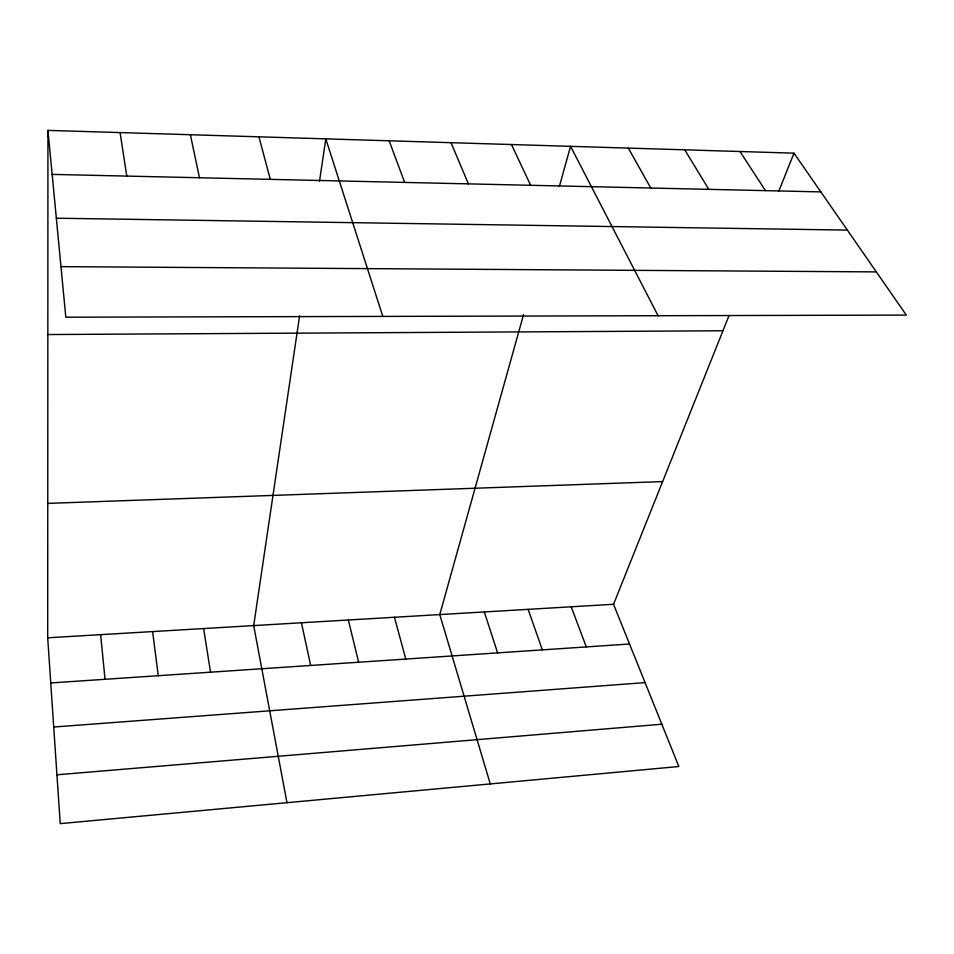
<?xml version="1.0" encoding="UTF-8"?>
<svg xmlns="http://www.w3.org/2000/svg" width="954" height="954" viewBox="0 0 954 954"><rect width="100%" height="100%" fill="white"/><g stroke="black" fill="none" stroke-linecap="round" stroke-linejoin="round"><path stroke-width="1.43" d="M728.987 315.691L613.541 604.287L678.843 766.515L60.233 823.624L47.7 637.797L47.938 130.376L793.99 153.165L906.3 315.094L65.814 317.205L47.938 130.376M299.592 315.846L253.692 625.597L286.975 802.696M319.518 181.272L325.803 138.867L382.792 316.406M523.507 314.772L439.77 614.579L490.273 783.926M559.366 186.435L570.564 146.332L658.093 315.714M778.691 191.42L793.99 153.165M56.942 774.791L661.826 724.217M53.722 727.02L645.071 682.611M50.741 682.945L629.533 644.01M47.7 637.797L613.541 604.287M47.76 503.39L662.613 481.591M47.843 334.544L722.941 330.776M60.984 266.643L876.344 271.902M56.346 218.204L847.355 230.093M52.148 174.391L820.857 191.897M739.982 151.507L765.454 190.633M684.769 149.826L708.774 189.345M628.304 148.097L650.771 188.021M511.487 144.531L530.639 185.291M451.039 142.683L468.39 183.872M571.184 606.792L586.316 646.919M389.16 140.798L404.639 182.417M528.111 609.344L542.349 649.877M484.31 611.931L497.618 652.882M394.455 617.262L405.784 659.059M258.939 136.816L270.292 179.364M348.353 619.993L358.644 662.231M301.44 622.771L310.658 665.463M190.371 134.729L199.481 177.742M203.619 628.567L210.536 672.188M120.073 132.582L126.787 176.096M152.604 631.584L158.281 675.706M100.647 634.66L105.035 679.284"/></g></svg>
